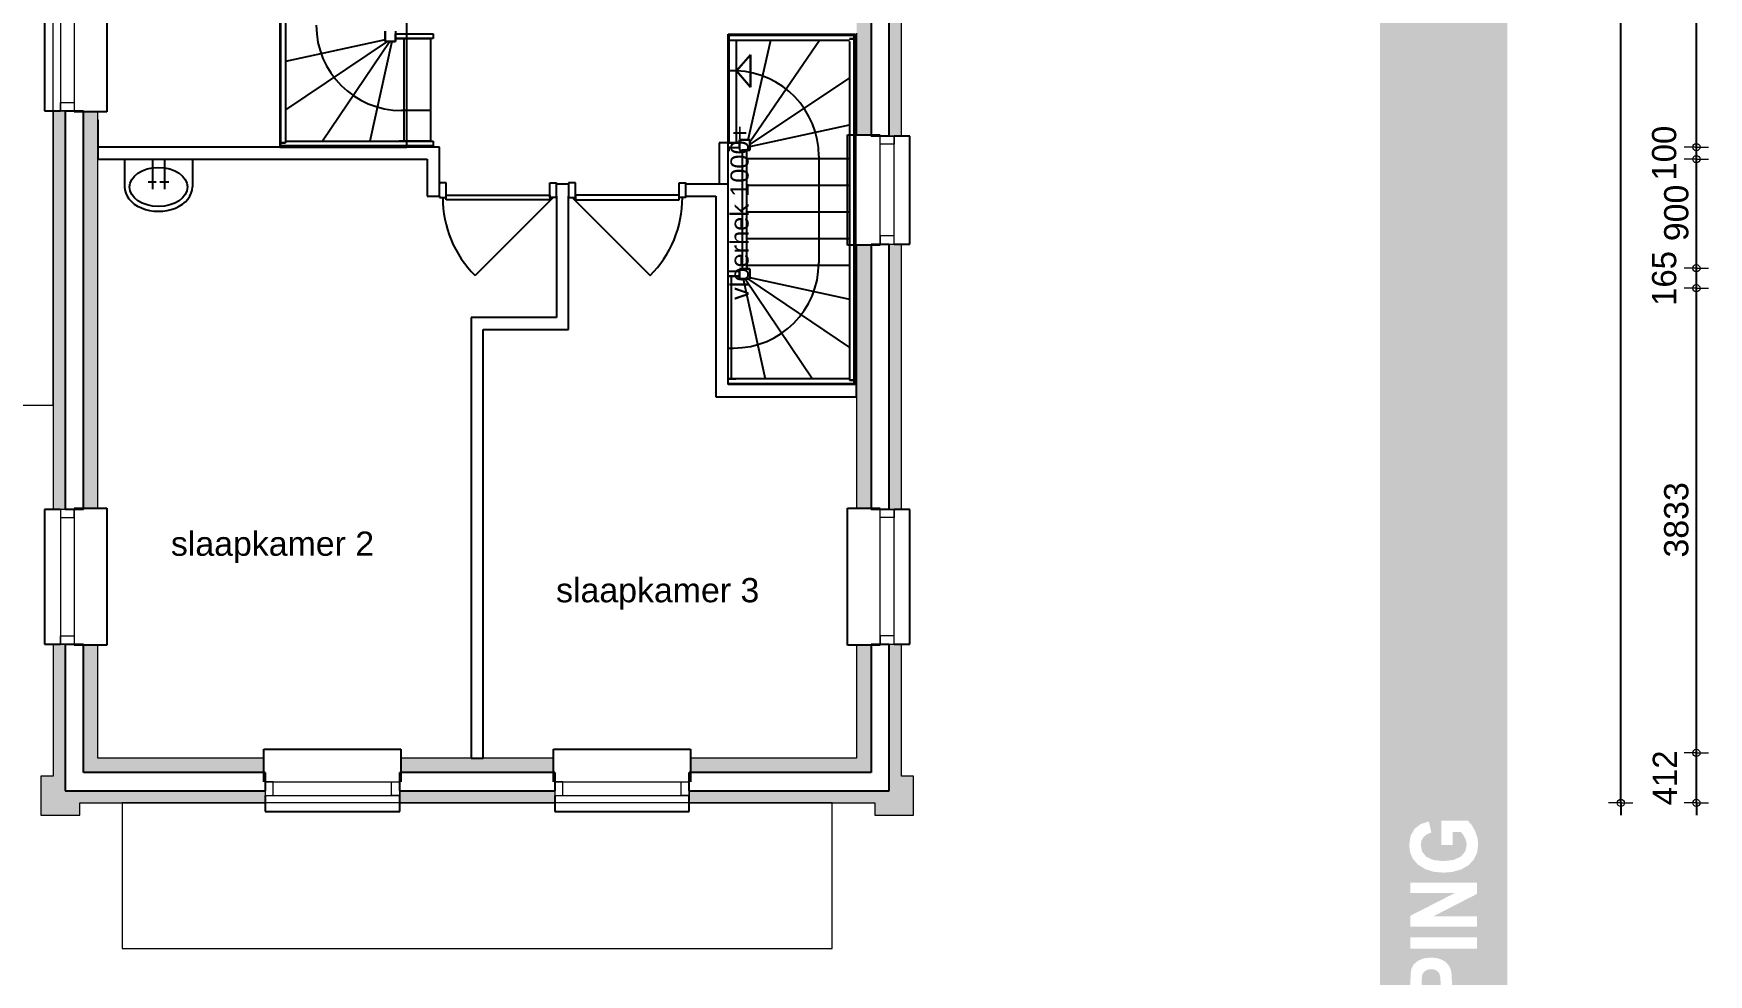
# Model space of a CAD drawing. Header units: millimetres. Extents: x 0 to 59350, y 0 to 29700.
# Drawn here: x 25269 to 32180, y 6830 to 10711 of the extents above; entities that cross this region are included whole.
import ezdxf

# ---------------------------------------------------------------- set-up
doc = ezdxf.new("R2010")
doc.units = ezdxf.units.MM
doc.linetypes.add('PUNKT2_S9', pattern=[1, 0, -1])
doc.linetypes.add('VERDECKT2_S2', pattern=[2.7, 2, -0.7])
doc.layers.add('LAYER1', color=1, linetype='Continuous', lineweight=18)
doc.layers.add('Standard', color=7, linetype='Continuous', lineweight=25)
for name, color, linetype in [('LAYER3', 1, 'Continuous'), ('LAYER4', 1, 'Continuous'), ('LAYER9', 1, 'Continuous')]:
    doc.layers.add(name, color=color, linetype=linetype)
doc.styles.add('ARIAL', font='arial.ttf')

msp = doc.modelspace()

# ---------------------------------------------------------------- hatches: boundary and pattern name
at = {"layer": 'Standard', "linetype": 'PUNKT2_S9', "lineweight": 18}
h = msp.add_hatch(color=59, dxfattribs=at)
h.paths.add_polyline_path([(25350, 13328.1), (25350, 10948.1), (25400, 10948.1), (25400, 13328.1)])
h.paths.add_polyline_path([(25350, 14538.1), (25350, 13883.1), (25400, 13883.1), (25400, 14538.1)])
h.paths.add_polyline_path([(25400, 7538.1), (25400, 8193.1), (25350, 8193.1), (25350, 7538.1)])
h.paths.add_polyline_path([(25350, 10393.1), (25350, 8748.1), (25400, 8748.1), (25400, 10393.1)])
h = msp.add_hatch(color=59, dxfattribs=at)
h.paths.add_polyline_path([(28850, 12268.1), (28850, 14538.1), (28800, 14488.1), (28800, 12268.1)])
h.paths.add_polyline_path([(28850, 10288.1), (28850, 11713.1), (28800, 11713.1), (28800, 10288.1)])
h.paths.add_polyline_path([(28850, 8193.1), (28800, 8193.1), (28800, 7588.1), (28850, 7538.1)])
h.paths.add_polyline_path([(28800, 9843.1), (28800, 8748.1), (28850, 8748.1), (28850, 9843.1)])
h = msp.add_hatch(color=9, dxfattribs=at)
h.paths.add_polyline_path([(25475, 13323.1), (25475, 10953.1), (25535, 10953.1), (25535, 13323.1)])
h.paths.add_polyline_path([(25475, 10388.1), (25475, 8753.1), (25535, 8753.1), (25535, 10388.1)])
h.paths.add_polyline_path([(25535, 7663.1), (25535, 8188.1), (25475, 8188.1), (25475, 7663.1)])
h.paths.add_polyline_path([(25475, 13888.1), (25535, 13888.1), (25535, 14413.1), (25475, 14413.1)])
h = msp.add_hatch(color=9, dxfattribs=at)
h.paths.add_polyline_path([(28725, 12273.1), (28725, 14413.1), (28665, 14353.1), (28665, 12273.1)])
h.paths.add_polyline_path([(28725, 8753.1), (28725, 9838.1), (28665, 9838.1), (28665, 8753.1)])
h.paths.add_polyline_path([(28665, 7723.1), (28725, 7663.1), (28725, 8188.1), (28665, 8188.1)])
h.paths.add_polyline_path([(28725, 11708.1), (28665, 11708.1), (28665, 10293.1), (28725, 10293.1)])
at = {"layer": 'Standard', "linetype": 'PUNKT2_S9', "lineweight": -3}
h = msp.add_hatch(color=23, dxfattribs=at)
h.paths.add_polyline_path([(30998.4, 6826.6), (30997.1, 6814.1), (30996.5, 6793.3), (30996.5, 6771), (31074.6, 6771), (31074.6, 6796.3), (31073.4, 6819.1), (31070.2, 6832.9), (31064.8, 6841.2), (31056.7, 6847.3), (31046.8, 6851.3), (31035.3, 6852.6), (31021.6, 6850.7), (31010.6, 6845.2), (31002.7, 6836.9)])
h.paths.add_polyline_path([(30999.1, 6295.9), (30997.2, 6281.5), (30996.5, 6257.9), (30996.5, 6237.1), (31178.6, 6237.1), (31178.6, 6271.7), (31178.1, 6288.4), (31176, 6299.6), (31171.5, 6310), (31164.6, 6318.3), (31153.9, 6325.1), (31138.1, 6330.5), (31116.2, 6333.9), (31087.7, 6335.1), (31059.5, 6333.9), (31038.7, 6330.5), (31023.5, 6324.8), (31012.1, 6317.3), (31004, 6307.8)])
h.paths.add_polyline_path([(31065.5, 6067.5), (31062.9, 6082), (31058.4, 6089.4), (31051.3, 6095), (31042.1, 6098.5), (31030.6, 6099.7), (31018.1, 6098.2), (31008.3, 6093.5), (31001.2, 6086.1), (30997.4, 6076.1), (30996.7, 6064.9), (30996.5, 6042.4), (30996.5, 6006.2), (31066.3, 6006.2), (31066.3, 6040.5)])
h.paths.add_polyline_path([(31066.3, 4670.7), (31065.5, 4697.7), (31062.9, 4712.2), (31058.4, 4719.6), (31051.3, 4725.2), (31042.1, 4728.6), (31030.6, 4729.9), (31018.1, 4728.3), (31008.3, 4723.6), (31001.2, 4716.3), (30997.4, 4706.3), (30996.7, 4695), (30996.5, 4672.5), (30996.5, 4636.4), (31066.3, 4636.4)])
h.paths.add_polyline_path([(31350, 13412.9), (30825, 13412.9), (30825, 3912.9), (31350, 3912.9)])
h.paths.add_polyline_path([(31077.5, 7365), (31077.5, 7464.7), (31187.1, 7464.7), (31203, 7446.9), (31216.9, 7422.5), (31226.5, 7394.9), (31229.7, 7366.7), (31225.2, 7333.1), (31211.6, 7304), (31189.5, 7280.6), (31159.9, 7263.8), (31124.6, 7253.7), (31086.6, 7250.4), (31046, 7254.1), (31010.2, 7265.4), (30980.7, 7283.9), (30959, 7309.3), (30948.7, 7334), (30945.3, 7364.2), (30950.7, 7402.2), (30966.8, 7430.8), (30992.4, 7450.7), (31026.2, 7461.8), (31036.5, 7415.8), (31018.3, 7408.8), (31004.6, 7397.5), (30995.8, 7382.5), (30992.7, 7364.2), (30998.6, 7337), (31015.8, 7315.9), (31044.5, 7302.6), (31084.3, 7298.1), (31127.1, 7302.6), (31157.8, 7316.2), (31176, 7337.2), (31182.2, 7363.7), (31180.5, 7378.3), (31175.5, 7392.8), (31167.8, 7406.4), (31158.8, 7418), (31123.9, 7418), (31123.9, 7365)], flags=16)
h.paths.add_polyline_path([(31225, 7163), (31045.6, 7070.7), (31225, 7070.7), (31225, 7027.6), (30950, 7027.6), (30950, 7072.7), (31133.6, 7166.4), (30950, 7166.4), (30950, 7209.4), (31225, 7209.4)], flags=16)
h.paths.add_polyline_path([(30950, 6936.8), (30950, 6983.1), (31225, 6983.1), (31225, 6936.8)], flags=16)
h.paths.add_polyline_path([(31120.3, 6828.8), (31121.3, 6801.1), (31121.3, 6771), (31225, 6771), (31225, 6724.7), (30950, 6724.7), (30950, 6799), (30951.1, 6833.8), (30954.1, 6854), (30963.9, 6872.1), (30981.1, 6887), (31004.8, 6897), (31034.6, 6900.2), (31057.8, 6898.4), (31077.2, 6892.6), (31092.6, 6883.8), (31104.3, 6873.1), (31112.4, 6861.2), (31117.3, 6849.1)], flags=16)
h.paths.add_polyline_path([(31057.5, 6557.4), (31057.5, 6672.5), (31103.8, 6672.5), (31103.8, 6557.4), (31178.6, 6557.4), (31178.6, 6685.5), (31225, 6685.5), (31225, 6511.2), (30950, 6511.2), (30950, 6681.1), (30996.5, 6681.1), (30996.5, 6557.4)], flags=16)
h.paths.add_polyline_path([(30950, 6467.1), (31225, 6467.1), (31225, 6420.8), (30950, 6420.8)], flags=16)
h.paths.add_polyline_path([(30955.3, 6319.1), (30965.2, 6337.8), (30980.6, 6353.6), (31000.8, 6366.3), (31025.2, 6375.5), (31054.5, 6381.1), (31090.1, 6383), (31121.8, 6381.3), (31148.6, 6376), (31175.8, 6365.5), (31197.2, 6351.4), (31209.8, 6337.2), (31219.2, 6318.9), (31223.5, 6300.9), (31225, 6277.9), (31225, 6190.9), (30950, 6190.9), (30950, 6275.4), (30951.3, 6300.6)], flags=16)
h.paths.add_polyline_path([(31117.7, 6046.1), (31113.4, 6038.9), (31110.9, 6029.4), (31110.2, 6015.6), (31110.2, 6006.2), (31225, 6006.2), (31225, 5960), (30950, 5960), (30950, 6057.4), (30951.9, 6089.1), (30957.5, 6110.7), (30967.6, 6125.7), (30983.8, 6137.4), (31004, 6144.9), (31027.1, 6147.4), (31055.4, 6143.7), (31078.3, 6132.2), (31094.6, 6113.3), (31103.6, 6086.9), (31114.7, 6100.6), (31126.7, 6111.6), (31144.1, 6123.2), (31171.3, 6138), (31225, 6166), (31225, 6110.7), (31165.1, 6077.2), (31139.1, 6062.2), (31124.8, 6052.8)], flags=16)
h.paths.add_polyline_path([(31103.8, 5907.6), (31103.8, 5792.5), (31178.6, 5792.5), (31178.6, 5920.6), (31225, 5920.6), (31225, 5746.3), (30950, 5746.3), (30950, 5916.2), (30996.5, 5916.2), (30996.5, 5792.5), (31057.5, 5792.5), (31057.5, 5907.6)], flags=16)
h.paths.add_polyline_path([(30950, 5559.5), (31153.5, 5617.5), (30950, 5673.6), (30950, 5722.7), (31225, 5640.6), (31225, 5591.2), (30950, 5509.3)], flags=16)
h.paths.add_polyline_path([(31178.6, 5276.5), (31178.6, 5404.6), (31225, 5404.6), (31225, 5230.3), (30950, 5230.3), (30950, 5400.2), (30996.5, 5400.2), (30996.5, 5276.5), (31057.5, 5276.5), (31057.5, 5391.6), (31103.8, 5391.6), (31103.8, 5276.5)], flags=16)
h.paths.add_polyline_path([(30996.5, 5132.6), (31225, 5132.6), (31225, 5086.3), (30996.5, 5086.3), (30996.5, 5018.3), (30950, 5018.3), (30950, 5200.4), (30996.5, 5200.4)], flags=16)
h.paths.add_polyline_path([(31145, 4949.5), (31136.1, 4948.3), (31128.5, 4944.7), (31122, 4938.2), (31116.5, 4928.1), (31111.9, 4914.8), (31104.5, 4891), (31092.2, 4859.3), (31077.4, 4838.8), (31052.2, 4823.1), (31022, 4817.7), (31001.8, 4820.2), (30982.8, 4827.6), (30966.7, 4839.8), (30954.8, 4856.2), (30947.7, 4876.8), (30945.3, 4901.4), (30950.9, 4939.2), (30968, 4966.2), (30994.4, 4983), (31028.6, 4989.2), (31031, 4942.9), (31012.8, 4938.2), (31000.6, 4930.1), (30993.5, 4917.9), (30991.2, 4900.9), (30993.7, 4882.9), (31001.2, 4869.3), (31008.7, 4863.8), (31018.3, 4862), (31027.3, 4863.7), (31035, 4868.8), (31043.9, 4883.9), (31053.3, 4911.4), (31063.1, 4940.8), (31073.2, 4961.2), (31085.2, 4975.8), (31101.2, 4986.6), (31120.9, 4993.4), (31144.9, 4995.8), (31167.8, 4993), (31189.1, 4984.8), (31207.2, 4971.6), (31219.9, 4953.9), (31227.4, 4931.4), (31229.8, 4904), (31223.8, 4865.6), (31205.9, 4837.3), (31176.2, 4818.7), (31135.5, 4809.5), (31130.2, 4854.5), (31153.9, 4860.6), (31170.2, 4870.9), (31179.8, 4885.6), (31183, 4904.5), (31180.2, 4924), (31171.7, 4938.1), (31159.3, 4946.7)], flags=16)
h.paths.add_polyline_path([(31165.1, 4707.4), (31139.1, 4692.4), (31124.8, 4683), (31117.7, 4676.3), (31113.4, 4669.1), (31110.9, 4659.5), (31110.2, 4645.8), (31110.2, 4636.4), (31225, 4636.4), (31225, 4590.1), (30950, 4590.1), (30950, 4687.5), (30951.9, 4719.3), (30957.5, 4740.8), (30967.6, 4755.8), (30983.8, 4767.6), (31004, 4775.1), (31027.1, 4777.6), (31055.4, 4773.8), (31078.3, 4762.4), (31094.6, 4743.5), (31103.6, 4717.1), (31114.7, 4730.8), (31126.7, 4741.8), (31144.1, 4753.3), (31171.3, 4768.2), (31225, 4796.2), (31225, 4740.8)], flags=16)
h.paths.add_polyline_path([(31225, 4376.4), (30950, 4376.4), (30950, 4546.4), (30996.5, 4546.4), (30996.5, 4422.7), (31057.5, 4422.7), (31057.5, 4537.8), (31103.8, 4537.8), (31103.8, 4422.7), (31178.6, 4422.7), (31178.6, 4550.7), (31225, 4550.7)], flags=16)
h.paths.add_polyline_path([(31103.8, 4324.2), (31103.8, 4209.2), (31178.6, 4209.2), (31178.6, 4337.2), (31225, 4337.2), (31225, 4162.9), (30950, 4162.9), (30950, 4332.8), (30996.5, 4332.8), (30996.5, 4209.2), (31057.5, 4209.2), (31057.5, 4324.2)], flags=16)
at = {"layer": 'Standard', "linetype": 'PUNKT2_S9', "lineweight": 18}
h = msp.add_hatch(color=9, dxfattribs=at)
h.paths.add_polyline_path([(27980, 7663.1), (28725, 7663.1), (28665, 7723.1), (27980, 7723.1)])
h.paths.add_polyline_path([(26785, 7663.1), (27415, 7663.1), (27415, 7723.1), (26785, 7723.1)])
h.paths.add_polyline_path([(26220, 7663.1), (26220, 7723.1), (25535, 7723.1), (25535, 7663.1)])
for points in [[(25300, 7648.1), (25300, 7488.1), (25350, 7488.1), (25350, 7648.1)], [(28900, 7488.1), (28900, 7648.1), (28850, 7648.1), (28850, 7488.1)], [(25350, 7488.1), (25460, 7488.1), (25460, 7538.1), (25350, 7538.1)], [(28740, 7488.1), (28850, 7488.1), (28850, 7538.1), (28740, 7538.1)]]:
    msp.add_hatch(color=59, dxfattribs=at).paths.add_polyline_path(points)
h = msp.add_hatch(color=59, dxfattribs=at)
h.paths.add_polyline_path([(27975, 7538.1), (28850, 7538.1), (28800, 7588.1), (27975, 7588.1)])
h.paths.add_polyline_path([(25400, 7538.1), (26225, 7538.1), (26225, 7588.1), (25400, 7588.1)])
h.paths.add_polyline_path([(26780, 7588.1), (26780, 7538.1), (27420, 7538.1), (27420, 7588.1)])

# ---------------------------------------------------------------- linework, layer by layer
at = {"layer": 'LAYER1', "color": 1, "linetype": 'Continuous', "lineweight": -3}
for p, q in [((26720.7, 10721.4), (26720.7, 10685.2)), ((26720.7, 10685.2), (26309, 10595.4)), ((26728.4, 10678.9), (26309, 10396.1)), ((26739.6, 10678.9), (26462, 10267.1)), ((26747.5, 10678.9), (26657.5, 10267.1)), ((26720.7, 10705.6), (26720.7, 10678.9)), ((26720.7, 10697.8), (26720.7, 10678.9)), ((26720.7, 10686.6), (26720.7, 10678.9)), ((26720.7, 10678.9), (26728.4, 10678.9)), ((26720.7, 10678.9), (26747.5, 10678.9)), ((26720.7, 10678.9), (26739.6, 10678.9)), ((26727.1, 10678.9), (26763.2, 10678.9)), ((26763.2, 10678.9), (26763.2, 10690.6)), ((26763.2, 10690.6), (26797.5, 10690.6)), ((26777.5, 10690.6), (26907.5, 10690.6)), ((26797.5, 10690.6), (26797.5, 10267.1)), ((26907.5, 10690.6), (26907.5, 10267.1)), ((28137.5, 10684.1), (28137.5, 10260.6)), ((28170, 10260.6), (28170, 10684.1)), ((28217.9, 10272.4), (28311.5, 10684.1)), ((28224.2, 10264.6), (28511.7, 10684.1)), ((28170, 10557), (28227.5, 10623.9)), ((28227.5, 10623.9), (28170, 10557)), ((28227.5, 10623.9), (28227.5, 10490.1)), ((28227.5, 10490.1), (28227.5, 10623.9)), ((28227.5, 10490.1), (28170, 10557)), ((28170, 10557), (28227.5, 10490.1)), ((28224.2, 10253.4), (28636, 10527.8)), ((28224.2, 10245.6), (28636, 10334.4)), ((26907.5, 10267.1), (26777.5, 10267.1)), ((28137.5, 10260.6), (28170, 10260.6)), ((28150, 10260.6), (28181.7, 10260.6)), ((28181.7, 10260.6), (28181.7, 10272.4)), ((28181.7, 10272.4), (28217.9, 10272.4)), ((28197.4, 10272.4), (28224.2, 10272.4)), ((28205.3, 10272.4), (28224.2, 10272.4)), ((28216.6, 10272.4), (28224.2, 10272.4)), ((28224.2, 10272.4), (28224.2, 10245.6)), ((28224.2, 10272.4), (28224.2, 10253.4)), ((28224.2, 10272.4), (28224.2, 10264.6)), ((28224.2, 10266), (28224.2, 10229.9)), ((28212.5, 10195.6), (28636, 10195.6)), ((28509.1, 10205.6), (28509.1, 9765.6)), ((28212.5, 10085.6), (28636, 10085.6)), ((28212.5, 9975.6), (28636, 9975.6)), ((28212.5, 9865.6), (28636, 9865.6)), ((28212.5, 9775.6), (28212.5, 9741.4)), ((28212.5, 9755.6), (28636, 9755.6)), ((28167.5, 9710.6), (28135, 9710.6)), ((28181.7, 9710.6), (28147.5, 9710.6)), ((28147.5, 9710.6), (28147.5, 9287.1)), ((28181.7, 9698.9), (28181.7, 9710.6)), ((28217.9, 9698.9), (28181.7, 9698.9)), ((28224.2, 9698.9), (28197.4, 9698.9)), ((28197.4, 9698.9), (28287.4, 9287.1)), ((28205.3, 9698.9), (28482.9, 9287.1)), ((28224.2, 9698.9), (28205.3, 9698.9)), ((28212.5, 9741.4), (28224.2, 9741.4)), ((28224.2, 9698.9), (28216.5, 9698.9)), ((28216.5, 9698.9), (28636, 9416.1)), ((28224.2, 9741.4), (28224.2, 9705.2)), ((28224.2, 9725.6), (28224.2, 9698.9)), ((28224.2, 9717.8), (28224.2, 9698.9)), ((28224.2, 9706.6), (28224.2, 9698.9)), ((28224.2, 9705.2), (28636, 9615.4)), ((28135, 9287.1), (28167.5, 9287.1))]:
    msp.add_line(p, q, dxfattribs=at)
at = {"layer": 'LAYER3', "color": 3, "linetype": 'Continuous', "lineweight": -3}
for p, q in [((26290, 10261.1), (26290, 11670.1)), ((26309, 11658.1), (26309, 10261.1)), ((26763.2, 10690.6), (26763.2, 10709.6)), ((26763.2, 10709.6), (26918.7, 10709.6)), ((26918.7, 10690.6), (26763.2, 10690.6)), ((26918.7, 10709.6), (26918.7, 10690.6)), ((28655, 10703.1), (28137.5, 10703.1)), ((28137.5, 10703.1), (28137.5, 10684.1)), ((28137.5, 10684.1), (28636, 10684.1)), ((28636, 10690.1), (28655, 10690.1)), ((28655, 10690.1), (28636, 10690.1)), ((28636, 10678.1), (28636, 9281.1)), ((28655, 10690.1), (28655, 10703.1)), ((28655, 9281.1), (28655, 10690.1)), ((26309, 10261.1), (26290, 10261.1)), ((26290, 10248.1), (26290, 10261.1)), ((26290, 10261.1), (26309, 10261.1)), ((26918.7, 10248.1), (26290, 10248.1)), ((26309, 10267.1), (26918.7, 10267.1)), ((26918.7, 10267.1), (26918.7, 10248.1)), ((28181.7, 10260.6), (28137.5, 10260.6)), ((28137.5, 10245.6), (28137.5, 10226.6)), ((28137.5, 10241.6), (28181.7, 10241.6)), ((28181.7, 10241.6), (28181.7, 10260.6)), ((28212.5, 10229.9), (28193.5, 10229.9)), ((28193.5, 10229.9), (28193.5, 9741.4)), ((28212.5, 9741.4), (28212.5, 10229.9)), ((28181.7, 9729.6), (28135, 9729.6)), ((28135, 9710.6), (28181.7, 9710.6)), ((28181.7, 9710.6), (28181.7, 9729.6)), ((28193.5, 9741.4), (28212.5, 9741.4)), ((28636, 9287.1), (28135, 9287.1)), ((28135, 9268.1), (28655, 9268.1)), ((28636, 9281.1), (28655, 9281.1)), ((28655, 9281.1), (28636, 9281.1)), ((28655, 9268.1), (28655, 9281.1))]:
    msp.add_line(p, q, dxfattribs=at)
at = {"layer": 'LAYER4', "color": 4, "linetype": 'Continuous', "lineweight": -3}
for p, q in [((26720.7, 10678.9), (26720.7, 10721.4)), ((26763.2, 10721.4), (26763.2, 10678.9)), ((26763.2, 10678.9), (26720.7, 10678.9)), ((28224.2, 10272.4), (28181.7, 10272.4)), ((28181.7, 10272.4), (28181.7, 10229.9)), ((28181.7, 10229.9), (28224.2, 10229.9)), ((28224.2, 10229.9), (28224.2, 10272.4)), ((28181.7, 9741.4), (28181.7, 9698.9)), ((28224.2, 9741.4), (28181.7, 9741.4)), ((28181.7, 9698.9), (28224.2, 9698.9)), ((28224.2, 9698.9), (28224.2, 9741.4))]:
    msp.add_line(p, q, dxfattribs=at)
at = {"layer": 'LAYER9', "color": 8, "linetype": 'Continuous', "lineweight": -3}
for p, q in [((28170, 10557), (28137.5, 10557)), ((26907.5, 10394), (26787.5, 10394)), ((28135, 9414), (28157.5, 9414))]:
    msp.add_line(p, q, dxfattribs=at)
for centre, start, end in [((26787.5, 10745.6), 180, 270), ((28157.5, 10205.6), 0, 87.96252), ((28157.5, 9765.6), 270, 0)]:
    msp.add_arc(centre, 351.6, start, end, dxfattribs=at)
at = {"layer": 'Standard', "color": 7, "linetype": 'Continuous', "lineweight": -3}
for p, q in [((31818, 7538.1), (31818, 14538.1)), ((28800, 10288.1), (28800, 11713.1)), ((32129.9, 10243.1), (32129.9, 11688.1)), ((25400, 10393.1), (25400, 8748.1)), ((25400, 10393.1), (25417.5, 10393.1)), ((25535, 10355.6), (25535, 10243.1)), ((28800, 10288.1), (28782.5, 10288.1)), ((32129.9, 10193.1), (32129.9, 10243.1)), ((32129.9, 9743.1), (32129.9, 10193.1)), ((28782.5, 9843.1), (28800, 9843.1)), ((28800, 8748.1), (28800, 9843.1)), ((32129.9, 9660.6), (32129.9, 9743.1)), ((32129.9, 7744.1), (32129.9, 9660.6)), ((25417.5, 8748.1), (25400, 8748.1)), ((28800, 8748.1), (28782.5, 8748.1)), ((25400, 8193.1), (25400, 7588.1)), ((25400, 8193.1), (25417.5, 8193.1)), ((28782.5, 8193.1), (28800, 8193.1)), ((28800, 7588.1), (28800, 8193.1)), ((32129.9, 7538.1), (32129.9, 7744.1)), ((26225, 7605.6), (26225, 7588.1)), ((26780, 7588.1), (26780, 7605.6)), ((27420, 7605.6), (27420, 7588.1)), ((27975, 7588.1), (27975, 7605.6)), ((25400, 7588.1), (25417.5, 7588.1)), ((25417.5, 7588.1), (26225, 7588.1)), ((26780, 7588.1), (27420, 7588.1)), ((27975, 7588.1), (28800, 7588.1)), ((31818, 7538.1), (31818, 7488.1)), ((32129.9, 7538.1), (32129.9, 7488.1))]:
    msp.add_line(p, q, dxfattribs=at)
at = {"layer": 'Standard', "color": 61, "linetype": 'Continuous', "lineweight": 18}
for p, q in [((25350, 9178.1), (25350, 14473.1)), ((23700, 9178.1), (25350, 9178.1)), ((25635, 7538.1), (25635, 6938.1)), ((28565, 7538.1), (25635, 7538.1)), ((28565, 6938.1), (28565, 7538.1)), ((25635, 6938.1), (28565, 6938.1))]:
    msp.add_line(p, q, dxfattribs=at)
at = {"layer": 'Standard', "color": 117, "linetype": 'Continuous', "lineweight": 18}
for p, q in [((25350, 9178.1), (25350, 14473.1)), ((23700, 9178.1), (25350, 9178.1)), ((25635, 7538.1), (25635, 6938.1)), ((28565, 7538.1), (25635, 7538.1)), ((28565, 6938.1), (28565, 7538.1)), ((25635, 6938.1), (28565, 6938.1))]:
    msp.add_line(p, q, dxfattribs=at)
at = {"layer": 'Standard', "color": 1, "linetype": 'VERDECKT2_S2', "lineweight": -3}
for p, q in [((26285, 11688.1), (26285, 10243.1)), ((26810, 10243.1), (26810, 11688.1)), ((28135, 9263.1), (28135, 10708.1)), ((28135, 10708.1), (28660, 10708.1)), ((28660, 10708.1), (28660, 9263.1)), ((26285, 10243.1), (26810, 10243.1)), ((28660, 9263.1), (28135, 9263.1))]:
    msp.add_line(p, q, dxfattribs=at)
at = {"layer": 'Standard', "color": 51, "linetype": 'Continuous', "lineweight": -3}
for p, q in [((28725, 11708.1), (28725, 10293.1)), ((25572, 10953.1), (25572, 10388.1)), ((25417.5, 10393.1), (25437, 10393.1)), ((25437, 10393.1), (25475, 10393.1)), ((25535, 10388.1), (25437, 10388.1)), ((25475, 10388.1), (25475, 10393.1)), ((25475, 8753.1), (25475, 10388.1)), ((25572, 10388.1), (25535, 10388.1)), ((28628, 9838.1), (28628, 10293.1)), ((28628, 10293.1), (28665, 10293.1)), ((28665, 10293.1), (28763, 10293.1)), ((28725, 10293.1), (28725, 10288.1)), ((28763, 10288.1), (28725, 10288.1)), ((28782.5, 10288.1), (28763, 10288.1)), ((28665, 9838.1), (28628, 9838.1)), ((28763, 9838.1), (28665, 9838.1)), ((28725, 9843.1), (28763, 9843.1)), ((28725, 9843.1), (28725, 9838.1)), ((28725, 9838.1), (28725, 8753.1)), ((28763, 9843.1), (28782.5, 9843.1)), ((25437, 8748.1), (25417.5, 8748.1)), ((25437, 8753.1), (25535, 8753.1)), ((25475, 8748.1), (25437, 8748.1)), ((25475, 8748.1), (25475, 8753.1)), ((25535, 8753.1), (25572, 8753.1)), ((25572, 8753.1), (25572, 8188.1)), ((28628, 8188.1), (28628, 8753.1)), ((28628, 8753.1), (28665, 8753.1)), ((28665, 8753.1), (28763, 8753.1)), ((28725, 8753.1), (28725, 8748.1)), ((28763, 8748.1), (28725, 8748.1)), ((28782.5, 8748.1), (28763, 8748.1)), ((25417.5, 8193.1), (25437, 8193.1)), ((25437, 8193.1), (25475, 8193.1)), ((25535, 8188.1), (25437, 8188.1)), ((25475, 8188.1), (25475, 8193.1)), ((25475, 7663.1), (25475, 8188.1)), ((25572, 8188.1), (25535, 8188.1)), ((28665, 8188.1), (28628, 8188.1)), ((28763, 8188.1), (28665, 8188.1)), ((28725, 8193.1), (28763, 8193.1)), ((28725, 8193.1), (28725, 8188.1)), ((28725, 8188.1), (28725, 7663.1)), ((28763, 8193.1), (28782.5, 8193.1)), ((26220, 7723.1), (26220, 7760.1)), ((26220, 7760.1), (26785, 7760.1)), ((26785, 7760.1), (26785, 7723.1)), ((27415, 7723.1), (27415, 7760.1)), ((27415, 7760.1), (27980, 7760.1)), ((27980, 7760.1), (27980, 7723.1)), ((26220, 7625.1), (26220, 7723.1)), ((26785, 7723.1), (26785, 7625.1)), ((27415, 7625.1), (27415, 7723.1)), ((27980, 7723.1), (27980, 7625.1)), ((26220, 7663.1), (25475, 7663.1)), ((26225, 7663.1), (26220, 7663.1)), ((26225, 7663.1), (26225, 7625.1)), ((26225, 7625.1), (26225, 7605.6)), ((26780, 7625.1), (26780, 7663.1)), ((26785, 7663.1), (26780, 7663.1)), ((26780, 7605.6), (26780, 7625.1)), ((27415, 7663.1), (26785, 7663.1)), ((27420, 7663.1), (27415, 7663.1)), ((27420, 7663.1), (27420, 7625.1)), ((27420, 7625.1), (27420, 7605.6)), ((27975, 7625.1), (27975, 7663.1)), ((27980, 7663.1), (27975, 7663.1)), ((27975, 7605.6), (27975, 7625.1)), ((28725, 7663.1), (27980, 7663.1))]:
    msp.add_line(p, q, dxfattribs=at)
at = {"layer": 'Standard', "color": 253, "linetype": 'Continuous', "lineweight": 18}
for p, q in [((28725, 10293.1), (28725, 11708.1)), ((28665, 10713.1), (28665, 10293.1)), ((25475, 10388.1), (25475, 8753.1)), ((25475, 10388.1), (25535, 10388.1)), ((25535, 10243.1), (25535, 10388.1)), ((25535, 10193.1), (25535, 10243.1)), ((28725, 10293.1), (28665, 10293.1)), ((25535, 8753.1), (25535, 10193.1)), ((28665, 9838.1), (28665, 9263.1)), ((28665, 9838.1), (28725, 9838.1)), ((28725, 8753.1), (28725, 9838.1)), ((28665, 9263.1), (28665, 9213.1)), ((28665, 9213.1), (28665, 8753.1)), ((25535, 8753.1), (25475, 8753.1)), ((28725, 8753.1), (28665, 8753.1)), ((25475, 8188.1), (25475, 7663.1)), ((25475, 8188.1), (25535, 8188.1)), ((25535, 7723.1), (25535, 8188.1)), ((28665, 8188.1), (28665, 7723.1)), ((28665, 8188.1), (28725, 8188.1)), ((28725, 7663.1), (28725, 8188.1)), ((26220, 7723.1), (25535, 7723.1)), ((26220, 7723.1), (26220, 7663.1)), ((27075, 7723.1), (26785, 7723.1)), ((26785, 7663.1), (26785, 7723.1)), ((27125, 7723.1), (27075, 7723.1)), ((27415, 7723.1), (27125, 7723.1)), ((27415, 7723.1), (27415, 7663.1)), ((28665, 7723.1), (27980, 7723.1)), ((27980, 7663.1), (27980, 7723.1)), ((25475, 7663.1), (25535, 7663.1)), ((25535, 7663.1), (26220, 7663.1)), ((26785, 7663.1), (27415, 7663.1)), ((27980, 7663.1), (28725, 7663.1))]:
    msp.add_line(p, q, dxfattribs=at)
at = {"layer": 'Standard', "color": 36, "linetype": 'Continuous', "lineweight": 18}
for p, q in [((28800, 11713.1), (28800, 10288.1)), ((28850, 10288.1), (28850, 11713.1)), ((25350, 10393.1), (25380, 10393.1)), ((25350, 10393.1), (25350, 8748.1)), ((25380, 10393.1), (25400, 10393.1)), ((25400, 8748.1), (25400, 10393.1)), ((28820, 10288.1), (28800, 10288.1)), ((28850, 10288.1), (28820, 10288.1)), ((28800, 9843.1), (28820, 9843.1)), ((28800, 9843.1), (28800, 8748.1)), ((28820, 9843.1), (28850, 9843.1)), ((28850, 8748.1), (28850, 9843.1)), ((25380, 8748.1), (25350, 8748.1)), ((25400, 8748.1), (25380, 8748.1)), ((28820, 8748.1), (28800, 8748.1)), ((28850, 8748.1), (28820, 8748.1)), ((25350, 8193.1), (25380, 8193.1)), ((25350, 8193.1), (25350, 7648.1)), ((25380, 8193.1), (25400, 8193.1)), ((25400, 7588.1), (25400, 8193.1)), ((28800, 8193.1), (28820, 8193.1)), ((28800, 8193.1), (28800, 7588.1)), ((28820, 8193.1), (28850, 8193.1)), ((28850, 7648.1), (28850, 8193.1)), ((25300, 7648.1), (25300, 7488.1)), ((25350, 7648.1), (25300, 7648.1)), ((28900, 7648.1), (28850, 7648.1)), ((28900, 7488.1), (28900, 7648.1)), ((25417.5, 7588.1), (25400, 7588.1)), ((26225, 7588.1), (25417.5, 7588.1)), ((25460, 7538.1), (26225, 7538.1)), ((25460, 7488.1), (25460, 7538.1)), ((26225, 7588.1), (26225, 7568.1)), ((26225, 7568.1), (26225, 7538.1)), ((26780, 7568.1), (26780, 7588.1)), ((27420, 7588.1), (26780, 7588.1)), ((26780, 7538.1), (26780, 7568.1)), ((26780, 7538.1), (27420, 7538.1)), ((27420, 7588.1), (27420, 7568.1)), ((27420, 7568.1), (27420, 7538.1)), ((27975, 7568.1), (27975, 7588.1)), ((28800, 7588.1), (27975, 7588.1)), ((27975, 7538.1), (27975, 7568.1)), ((27975, 7538.1), (28740, 7538.1)), ((28740, 7538.1), (28740, 7488.1)), ((25300, 7488.1), (25350, 7488.1)), ((25350, 7488.1), (25460, 7488.1)), ((28740, 7488.1), (28850, 7488.1)), ((28850, 7488.1), (28900, 7488.1))]:
    msp.add_line(p, q, dxfattribs=at)
at = {"layer": 'Standard', "color": 117, "linetype": 'Continuous', "lineweight": -3}
for p, q in [((25315, 10948.1), (25315, 10393.1)), ((25315, 10393.1), (25380, 10393.1)), ((28885, 10288.1), (28820, 10288.1)), ((28885, 9843.1), (28885, 10288.1)), ((28820, 9843.1), (28885, 9843.1)), ((25315, 8748.1), (25315, 8193.1)), ((25380, 8748.1), (25315, 8748.1)), ((28885, 8748.1), (28820, 8748.1)), ((28885, 8193.1), (28885, 8748.1)), ((25315, 8193.1), (25380, 8193.1)), ((28820, 8193.1), (28885, 8193.1)), ((26225, 7568.1), (26225, 7503.1)), ((26780, 7503.1), (26780, 7568.1)), ((27420, 7568.1), (27420, 7503.1)), ((27975, 7503.1), (27975, 7568.1)), ((26225, 7503.1), (26780, 7503.1)), ((27420, 7503.1), (27975, 7503.1))]:
    msp.add_line(p, q, dxfattribs=at)
at = {"layer": 'Standard', "color": 2, "linetype": 'Continuous', "lineweight": 18}
for p, q in [((25380, 10948.1), (25380, 10393.1)), ((25437, 10948.1), (25437, 10393.1)), ((25380, 10393.1), (25380, 10426.6)), ((25380, 10426.6), (25437, 10426.6)), ((25437, 10393.1), (25380, 10393.1)), ((25437, 10426.6), (25437, 10393.1)), ((28763, 10254.6), (28763, 10288.1)), ((28763, 10288.1), (28820, 10288.1)), ((28763, 9843.1), (28763, 10288.1)), ((28820, 10254.6), (28763, 10254.6)), ((28820, 10288.1), (28820, 10254.6)), ((28820, 9843.1), (28820, 10288.1)), ((28820, 9876.6), (28763, 9876.6)), ((28763, 9876.6), (28763, 9843.1)), ((28763, 9843.1), (28820, 9843.1)), ((28820, 9843.1), (28820, 9876.6)), ((25380, 8748.1), (25380, 8714.6)), ((25437, 8748.1), (25380, 8748.1)), ((25380, 8748.1), (25380, 8193.1)), ((25380, 8714.6), (25437, 8714.6)), ((25437, 8714.6), (25437, 8748.1)), ((25437, 8748.1), (25437, 8193.1)), ((28763, 8714.6), (28763, 8748.1)), ((28763, 8748.1), (28820, 8748.1)), ((28763, 8193.1), (28763, 8748.1)), ((28820, 8714.6), (28763, 8714.6)), ((28820, 8748.1), (28820, 8714.6)), ((28820, 8193.1), (28820, 8748.1)), ((25380, 8193.1), (25380, 8226.6)), ((25380, 8226.6), (25437, 8226.6)), ((25437, 8226.6), (25437, 8193.1)), ((28820, 8226.6), (28763, 8226.6)), ((28763, 8226.6), (28763, 8193.1)), ((28820, 8193.1), (28820, 8226.6)), ((25437, 8193.1), (25380, 8193.1)), ((28763, 8193.1), (28820, 8193.1)), ((26258.5, 7625.1), (26225, 7625.1)), ((26225, 7625.1), (26225, 7568.1)), ((26225, 7625.1), (26780, 7625.1)), ((26258.5, 7568.1), (26258.5, 7625.1)), ((26746.5, 7568.1), (26746.5, 7625.1)), ((26746.5, 7625.1), (26780, 7625.1)), ((26780, 7625.1), (26780, 7568.1)), ((27453.5, 7625.1), (27420, 7625.1)), ((27420, 7625.1), (27420, 7568.1)), ((27420, 7625.1), (27975, 7625.1)), ((27453.5, 7568.1), (27453.5, 7625.1)), ((27941.5, 7568.1), (27941.5, 7625.1)), ((27941.5, 7625.1), (27975, 7625.1)), ((27975, 7625.1), (27975, 7568.1)), ((26225, 7568.1), (26258.5, 7568.1)), ((26225, 7568.1), (26780, 7568.1)), ((26780, 7568.1), (26746.5, 7568.1)), ((27420, 7568.1), (27453.5, 7568.1)), ((27420, 7568.1), (27975, 7568.1)), ((27975, 7568.1), (27941.5, 7568.1))]:
    msp.add_line(p, q, dxfattribs=at)
at = {"layer": 'Standard', "color": 255, "linetype": 'Continuous', "lineweight": -3}
for p, q in [((26893.7, 10243.1), (25535, 10243.1)), ((25535, 10243.1), (25535, 10193.1)), ((26943.7, 10243.1), (26893.7, 10243.1)), ((26943.7, 10090.6), (26943.7, 10243.1)), ((28137.5, 10260.6), (28097.5, 10260.6)), ((28097.5, 10260.6), (28097.5, 10090.6)), ((28135, 10090.6), (28135, 10241.6)), ((28135, 10241.6), (28137.5, 10241.6)), ((25535, 10193.1), (26893.7, 10193.1)), ((26893.7, 10193.1), (26893.7, 10040.6)), ((26943.7, 10040.6), (26943.7, 10090.6)), ((27427.2, 10055.6), (27427.2, 10090.6)), ((27477.2, 10090.6), (27427.2, 10090.6)), ((27477.2, 10090.6), (27477.2, 10055.6)), ((27960.7, 10055.6), (27960.7, 10090.6)), ((28135, 10090.6), (27960.7, 10090.6)), ((28135, 10040.6), (28135, 10090.6)), ((26893.7, 10040.6), (26943.7, 10040.6)), ((27427.2, 10040.6), (27427.2, 10055.6)), ((27427.2, 10040.6), (27427.2, 9540.6)), ((27477.2, 10055.6), (27477.2, 10040.6)), ((27477.2, 9540.6), (27477.2, 10040.6)), ((27960.7, 10040.6), (27960.7, 10055.6)), ((27960.7, 10040.6), (28085, 10040.6)), ((28085, 10040.6), (28085, 9263.1)), ((28135, 9263.1), (28135, 10040.6)), ((27427.2, 9540.6), (27075, 9540.6)), ((27075, 9540.6), (27075, 9490.6)), ((27477.2, 9490.6), (27477.2, 9540.6)), ((27075, 9490.6), (27075, 7723.1)), ((27125, 9490.6), (27477.2, 9490.6)), ((27125, 7723.1), (27125, 9490.6)), ((28085, 9263.1), (28085, 9213.1)), ((28665, 9263.1), (28135, 9263.1)), ((28665, 9213.1), (28665, 9263.1)), ((28085, 9213.1), (28665, 9213.1)), ((27075, 7723.1), (27125, 7723.1))]:
    msp.add_line(p, q, dxfattribs=at)
at = {"layer": 'Standard', "color": 7, "linetype": 'Continuous', "lineweight": 18}
for p, q in [((32129.9, 10243.1), (32079.9, 10243.1)), ((32129.9, 10243.1), (32179.9, 10243.1)), ((32129.9, 10193.1), (32079.9, 10193.1)), ((32129.9, 10193.1), (32179.9, 10193.1)), ((32129.9, 9743.1), (32079.9, 9743.1)), ((32129.9, 9743.1), (32179.9, 9743.1)), ((32129.9, 9660.6), (32079.9, 9660.6)), ((32129.9, 9660.6), (32179.9, 9660.6)), ((32129.9, 7744.1), (32079.9, 7744.1)), ((32129.9, 7744.1), (32179.9, 7744.1)), ((31818, 7538.1), (31768, 7538.1)), ((31818, 7538.1), (31868, 7538.1)), ((32129.9, 7538.1), (32079.9, 7538.1)), ((32129.9, 7538.1), (32179.9, 7538.1))]:
    msp.add_line(p, q, dxfattribs=at)
at = {"layer": 'Standard', "color": 5, "linetype": 'Continuous', "lineweight": -3}
for p, q in [((25645, 10193.1), (25645, 10077.8)), ((25760, 10193.1), (25760, 10070)), ((25810, 10193.1), (25810, 10070)), ((25925, 10193.1), (25925, 10078.6)), ((25775, 10098.2), (25742.6, 10098.2)), ((25828.2, 10098.2), (25789.8, 10098.2))]:
    msp.add_line(p, q, dxfattribs=at)
at = {"layer": 'Standard', "color": 131, "linetype": 'Continuous', "lineweight": 25}
for p, q in [((26971.7, 10096.1), (26943.7, 10096.1)), ((26943.7, 10096.1), (26943.7, 10090.6)), ((26971.7, 10035.1), (26971.7, 10096.1)), ((27399.2, 10035.1), (27399.2, 10096.1)), ((27399.2, 10096.1), (27427.2, 10096.1)), ((27427.2, 10096.1), (27427.2, 10090.6)), ((27505.2, 10096.1), (27477.2, 10096.1)), ((27477.2, 10096.1), (27477.2, 10090.6)), ((27505.2, 10035.1), (27505.2, 10096.1)), ((27932.7, 10035.1), (27932.7, 10096.1)), ((27932.7, 10096.1), (27960.7, 10096.1)), ((27960.7, 10096.1), (27960.7, 10090.6)), ((26943.7, 10040.6), (26943.7, 10035.1)), ((26943.7, 10035.1), (26971.7, 10035.1)), ((26971.7, 10025.1), (26971.7, 10045.1)), ((26971.7, 10045.1), (27399.2, 10045.1)), ((27399.2, 10025.1), (26971.7, 10025.1)), ((27399.2, 10045.1), (27399.2, 10025.1)), ((27427.2, 10035.1), (27399.2, 10035.1)), ((27427.2, 10040.6), (27427.2, 10035.1)), ((27477.2, 10040.6), (27477.2, 10035.1)), ((27477.2, 10035.1), (27505.2, 10035.1)), ((27932.7, 10045.1), (27505.2, 10045.1)), ((27505.2, 10045.1), (27505.2, 10025.1)), ((27505.2, 10025.1), (27932.7, 10025.1)), ((27932.7, 10025.1), (27932.7, 10045.1)), ((27960.7, 10035.1), (27932.7, 10035.1)), ((27960.7, 10040.6), (27960.7, 10035.1))]:
    msp.add_line(p, q, dxfattribs=at)
at = {"layer": 'Standard', "color": 2, "linetype": 'Continuous', "lineweight": -3}
for p, q in [((27413.2, 10035.1), (27091.1, 9713)), ((27491.2, 10035.1), (27813.3, 9713))]:
    msp.add_line(p, q, dxfattribs=at)
at = {"layer": 'Standard', "color": 7, "linetype": 'Continuous', "lineweight": 18}
for centre in [(32129.9, 10243.1), (32129.9, 10193.1), (32129.9, 9743.1), (32129.9, 9660.6), (32129.9, 7744.1), (31818, 7538.1), (32129.9, 7538.1)]:
    msp.add_circle(centre, 15, dxfattribs=at)
at = {"layer": 'Standard', "color": 2, "linetype": 'Continuous', "lineweight": -3}
for centre, start, end in [((27413.2, 10035.1), 180, 225), ((27491.2, 10035.1), 315, 0)]:
    msp.add_arc(centre, 455.5, start, end, dxfattribs=at)
at = {"layer": 'Standard', "color": 255, "linetype": 'Continuous', "lineweight": -3}
msp.add_ellipse((25785, 10078.6), major_axis=(120, 0), ratio=0.670894, dxfattribs=at)
msp.add_ellipse((25785, 10078.6), major_axis=(140, 0), ratio=0.717925, start_param=3.132871, end_param=6.283185, dxfattribs=at)

# ---------------------------------------------------------------- texts
at = {"layer": 'Standard', "color": 7, "linetype": 'Continuous', "lineweight": -3, "insert": (28220.7, 9612.5), "char_height": 75, "width": 761.157, "attachment_point": 7, "rotation": 90, "style": 'ARIAL'}
msp.add_mtext('\\W1.00;vloerhek\\~1000+', dxfattribs=at)
at = {"layer": 'Standard', "color": 7, "linetype": 'Continuous', "lineweight": 18, "char_height": 100, "attachment_point": 7, "rotation": 90, "style": 'ARIAL'}
for s, insert, width in [('\\W0.97;100', (32048.2, 10104.9), 283.554), ('\\W1.00;900', (32098.2, 9854.9), 285.149), ('\\W0.97;165', (32048.2, 9588.1), 283.554), ('\\W1.00;3833', (32098.2, 8550.1), 363.563), ('\\W0.97;412', (32049.9, 7528.3), 283.554)]:
    msp.add_mtext(s, dxfattribs=dict(at, insert=insert, width=width))
at = {"layer": 'Standard', "color": 255, "linetype": 'Continuous', "lineweight": 18, "char_height": 100, "width": 1141.863, "attachment_point": 7, "style": 'ARIAL'}
for s, insert in [('slaapkamer\\~2\\~', (25836.1, 8527.2)), ('slaapkamer\\~3', (27425.3, 8335.4))]:
    msp.add_mtext(s, dxfattribs=dict(at, insert=insert))

doc.saveas('drawing.dxf')
